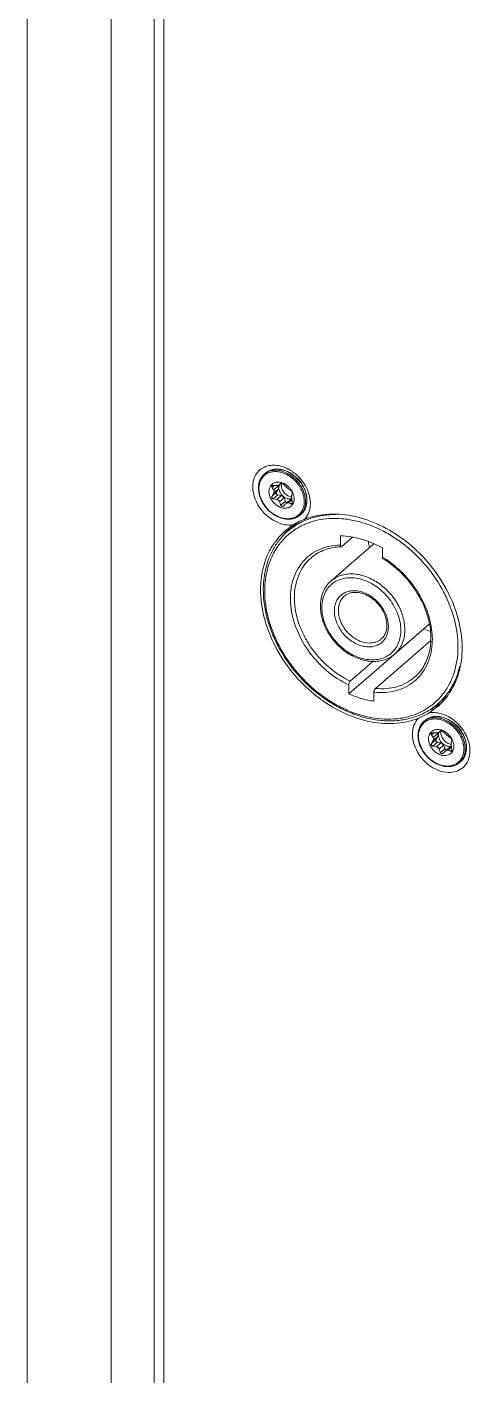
# Model space of a CAD drawing. Header units: millimetres. Extents: x 0 to 3564, y 0 to 2520.
# Drawn here: x 1422.1 to 1467.8, y 1721.6 to 1860.7 of the extents above; entities that cross this region are included whole.
import ezdxf

# ---------------------------------------------------------------- set-up
doc = ezdxf.new("R2010")
doc.units = ezdxf.units.MM
doc.layers.get('0').update_dxf_attribs({"lineweight": 13})

msp = doc.modelspace()

# ---------------------------------------------------------------- linework, layer by layer
for p, q in [((1435.26, 2119.86), (1435.26, 1707.63)), ((1436.26, 2119), (1436.26, 1706.76)), ((1422.14, 1702.21), (1422.14, 1891.87)), ((1430.8, 1699.71), (1430.8, 1889.37)), ((1446.6, 1814.54), (1446.73, 1814.66)), ((1447.4, 1813.18), (1447.63, 1813.38)), ((1447.53, 1813.37), (1447.9, 1813.39)), ((1448.03, 1813.31), (1447.57, 1812.92)), ((1448.17, 1813.73), (1448.32, 1813.7)), ((1448.35, 1813.61), (1448.17, 1813.46)), ((1448.17, 1813.46), (1448.18, 1813.47)), ((1448.35, 1813.61), (1448.18, 1813.47)), ((1448.3, 1813.6), (1448.31, 1813.6)), ((1448.3, 1813.6), (1448.31, 1813.6)), ((1447.4, 1812.29), (1447.86, 1812.69)), ((1447.4, 1812.29), (1447.57, 1812.59)), ((1447.53, 1812.01), (1447.99, 1812.41)), ((1447.9, 1811.94), (1447.53, 1812.01)), ((1448.03, 1812.99), (1447.57, 1812.59)), ((1447.86, 1812.69), (1448.03, 1812.99)), ((1448.36, 1812.33), (1447.9, 1811.94)), ((1448.36, 1812.33), (1447.99, 1812.41)), ((1448.64, 1812.09), (1448.18, 1811.7)), ((1449.31, 1811.92), (1448.85, 1811.52)), ((1449.46, 1811.89), (1449.11, 1811.59)), ((1449.48, 1812.58), (1449.43, 1812.38)), ((1448.3, 1811.34), (1448.76, 1811.74)), ((1448.58, 1811.27), (1448.57, 1811.26)), ((1448.85, 1811.52), (1448.83, 1811.51)), ((1449.35, 1811.49), (1449.48, 1811.6)), ((1450.27, 1810.31), (1450.4, 1810.42)), ((1449.04, 1808.67), (1450.14, 1809.62)), ((1454.45, 1808.18), (1454.45, 1807.23)), ((1454.6, 1807.09), (1455.7, 1808.05)), ((1453.49, 1803.53), (1457.91, 1807.35)), ((1458.78, 1805.98), (1458.78, 1806.93)), ((1446.65, 1802.58), (1446.65, 1802.49)), ((1455.31, 1791.87), (1463.06, 1798.58)), ((1460.04, 1795.97), (1463.62, 1799.07)), ((1463.06, 1798.59), (1463.06, 1798.58)), ((1458.06, 1792.43), (1463.77, 1797.38)), ((1466.57, 1796.65), (1466.57, 1796.74)), ((1457.81, 1795.21), (1455.46, 1793.18)), ((1455.31, 1792.79), (1455.31, 1791.87)), ((1457.91, 1791.12), (1457.91, 1792.04)), ((1464.49, 1790.83), (1465.34, 1791.56)), ((1463.61, 1789.91), (1464.47, 1790.55)), ((1463.06, 1789.01), (1463.19, 1789.12)), ((1464.63, 1788.19), (1464.78, 1788.16)), ((1463.85, 1787.64), (1464.08, 1787.84)), ((1463.85, 1786.75), (1464.31, 1787.15)), ((1463.85, 1786.75), (1464.03, 1787.06)), ((1463.99, 1787.84), (1464.35, 1787.85)), ((1463.99, 1786.48), (1464.45, 1786.88)), ((1464.49, 1787.78), (1464.03, 1787.38)), ((1464.49, 1787.46), (1464.03, 1787.06)), ((1464.31, 1787.15), (1464.49, 1787.46)), ((1464.82, 1786.8), (1464.35, 1786.4)), ((1464.82, 1786.8), (1464.45, 1786.88)), ((1464.62, 1787.92), (1464.63, 1787.93)), ((1464.8, 1788.08), (1464.63, 1787.93)), ((1464.8, 1788.08), (1464.63, 1787.93)), ((1464.76, 1788.06), (1464.76, 1788.07)), ((1464.76, 1788.06), (1464.76, 1788.07)), ((1465.94, 1787.04), (1465.89, 1786.84)), ((1464.35, 1786.4), (1463.99, 1786.48)), ((1465.09, 1786.56), (1464.63, 1786.16)), ((1464.76, 1785.81), (1465.22, 1786.21)), ((1465.03, 1785.73), (1465.02, 1785.72)), ((1465.3, 1785.99), (1465.28, 1785.97)), ((1465.76, 1786.39), (1465.3, 1785.99)), ((1465.91, 1786.36), (1465.56, 1786.05)), ((1465.8, 1785.95), (1465.94, 1786.07)), ((1466.72, 1784.78), (1466.85, 1784.89))]:
    msp.add_line(p, q)
for centre, radius, start, end in [((1447.64, 1813.35), 1.58, 124.704, 130.8853), ((1447.26, 1811.63), 3.89, 62.5164, 65.2682), ((1447.19, 1811.51), 4.04, 59.1202, 62.5141), ((1447.13, 1811.39), 4.17, 54.8827, 59.1188), ((1447.04, 1811.28), 4.31, 51.7118, 54.8818), ((1446.89, 1811.08), 4.56, 37.8178, 51.6638), ((1445.13, 1811.53), 3.41, 31.6208, 33.1821), ((1448.02, 1812.47), 1.27, 83.079, 83.3517), ((1437.53, 1823.87), 14.89, 315.672, 316.3726), ((1447.99, 1812.32), 1.42, 75.4484, 76.4199), ((1447.99, 1812.3), 1.44, 73.8955, 75.4469), ((1447.98, 1812.27), 1.47, 72.6727, 73.8956), ((1447.44, 1811.57), 3.61, 45.5101, 52.0429), ((1447.38, 1811.51), 3.69, 34.5794, 45.5293), ((1448.77, 1812.72), 1.89, 42.5817, 50.2054), ((1448.77, 1812.72), 1.89, 28.2821, 42.6026), ((1447.43, 1811.55), 3.63, 31.941, 34.5654), ((1448.9, 1812.79), 1.75, 22.9366, 28.2323), ((1447.42, 1811.53), 3.62, 31.145, 32.4383), ((1446.97, 1811.15), 4.45, 26.555, 37.8636), ((1448.27, 1812), 1.42, 5.4023, 6.0647), ((1447.23, 1811.28), 4.17, 22.4935, 26.5049), ((1448.56, 1811.84), 2.43, 0.0004, 0.5498), ((1447.39, 1811.34), 3.99, 20.2789, 22.4819), ((1379.35, 1884.32), 100.65, 313.4572, 313.6565), ((1449.24, 1811.5), 1.58, 310.8961, 317.0314), ((1449.36, 1811.62), 1.58, 310.8956, 317.643), ((1449.34, 1811.64), 1.61, 317.6487, 325.487), ((1449.31, 1811.66), 1.65, 325.4575, 328.9591), ((1449.15, 1811.74), 1.83, 338.4397, 339.4771), ((1453.2, 1803.57), 6.78, 124.8267, 129.1138), ((1454.23, 1804.4), 6.82, 136.0319, 140.4963), ((1453.4, 1803.63), 6.66, 123.6622, 130.8872), ((1453.19, 1803.57), 6.77, 121.8668, 124.8251), ((1449.24, 1811.6), 2.31, 277.6227, 279.4332), ((1453.45, 1803.55), 6.76, 118.5648, 123.6636), ((1453.43, 1803.25), 6.67, 116.4497, 120.0564), ((1453.51, 1803.45), 6.87, 116.457, 118.5753), ((1453.55, 1803.37), 6.97, 113.4121, 116.4559), ((1453.49, 1803.12), 6.81, 112.2798, 116.4518), ((1454.31, 1804.33), 6.93, 141.6664, 144.3999), ((1453.48, 1803.54), 6.78, 132.4076, 134.8278), ((1453.2, 1803.56), 6.79, 129.1141, 130.9102), ((1454.26, 1804.38), 6.86, 140.4946, 141.6627), ((1453.46, 1803.56), 6.76, 130.8938, 132.4068), ((1453.32, 1803.42), 6.47, 127.7249, 130.6904), ((1453.35, 1803.37), 6.53, 120.035, 127.7177), ((1465.35, 1808.44), 8.05, 186.1339, 190.5867), ((1453.59, 1797.31), 10.1, 58.3273, 59.1032), ((1455.84, 1802.67), 9.33, 171.4205, 174.6733), ((1455.58, 1802.56), 8.92, 170.488, 173.7022), ((1456.92, 1801.79), 7.22, 180.0081, 183.5357), ((1456.57, 1800.79), 4.03, 178.6996, 180.0023), ((1456.81, 1800.48), 2.57, 180.0064, 182.2004), ((1456.65, 1798.44), 4.03, 358.6996, 0.0023), ((1456.81, 1798.5), 4.29, 358.6996, 0.0023), ((1467.2, 1807.79), 10.09, 245.8125, 249.93), ((1459.88, 1795.84), 6.5, 310.7015, 319.0995), ((1461.01, 1796.57), 6.82, 301.2864, 304.9313), ((1460, 1795.7), 6.82, 312.7426, 316.1523), ((1459.83, 1795.89), 6.58, 319.0964, 321.2536), ((1459.97, 1795.73), 6.87, 316.1606, 322.9277), ((1459.91, 1795.78), 6.94, 322.9265, 324.7842), ((1459.87, 1795.87), 6.53, 299.0777, 307.7157), ((1459.91, 1795.81), 6.47, 307.7249, 310.6904), ((1460.05, 1795.95), 6.78, 306.774, 309.4005), ((1460.96, 1796.66), 6.92, 297.193, 300.0674), ((1460.07, 1795.93), 6.75, 309.4016, 310.893), ((1460.99, 1796.59), 6.85, 300.0719, 301.2875), ((1460.02, 1795.68), 6.8, 310.9104, 312.7413), ((1465.24, 1788.84), 2.02, 106.4459, 110.7102), ((1464.09, 1787.81), 1.58, 124.704, 130.8853), ((1464.47, 1786.93), 1.27, 83.079, 83.3517), ((1464.45, 1786.79), 1.42, 75.4484, 76.4199), ((1464.44, 1786.76), 1.44, 73.8955, 75.4469), ((1463.89, 1786.04), 3.61, 45.5101, 52.0429), ((1463.83, 1785.98), 3.69, 34.5794, 45.5293), ((1465.22, 1787.18), 1.89, 42.5817, 50.2054), ((1465.23, 1787.18), 1.89, 28.2821, 42.6026), ((1461.58, 1785.99), 3.41, 31.6208, 33.1821), ((1453.98, 1798.33), 14.89, 315.672, 316.3726), ((1464.43, 1786.73), 1.47, 72.6727, 73.8956), ((1463.89, 1786.01), 3.63, 31.941, 34.5654), ((1465.35, 1787.25), 1.75, 22.9366, 28.2323), ((1463.88, 1786), 3.62, 31.145, 32.4383), ((1395.8, 1858.79), 100.65, 313.4572, 313.6565), ((1464.72, 1786.47), 1.42, 5.4023, 6.0647), ((1465.6, 1786.21), 1.83, 338.4397, 339.4771), ((1465.02, 1786.3), 2.43, 0.0004, 0.5498), ((1465.69, 1785.97), 1.58, 310.8961, 317.0314), ((1465.82, 1786.08), 1.58, 310.8956, 317.643), ((1465.8, 1786.1), 1.61, 317.6487, 325.487), ((1465.76, 1786.13), 1.65, 325.4575, 328.9591)]:
    msp.add_arc(centre, radius, start, end)
for points, knots in [([(1446.41, 1815.18), (1446.25, 1815.08), (1445.97, 1814.85), (1445.53, 1814.23), (1445.41, 1813.63), (1445.41, 1813.24)], [0, 0, 0, 0, 0.239502, 0.482272, 1, 1, 1, 1]), ([(1448.92, 1814.51), (1448.75, 1814.59), (1448.41, 1814.73), (1447.89, 1814.83), (1447.46, 1814.81), (1447.15, 1814.73), (1446.93, 1814.64), (1446.73, 1814.52), (1446.56, 1814.38), (1446.4, 1814.21), (1446.28, 1814.01), (1446.17, 1813.8), (1446.08, 1813.48), (1446.05, 1813.23), (1446.05, 1813.06)], [0, 0, 0, 0, 0.141958, 0.275734, 0.401084, 0.461154, 0.519856, 0.577655, 0.635084, 0.692705, 0.751064, 0.81065, 0.871861, 1, 1, 1, 1]), ([(1448.89, 1815.17), (1448.48, 1815.36), (1447.81, 1815.53), (1446.96, 1815.43), (1446.58, 1815.28), (1446.41, 1815.18)], [0, 0, 0, 0, 0.528715, 0.770366, 1, 1, 1, 1]), ([(1446.73, 1814.66), (1446.82, 1814.73), (1447.02, 1814.87), (1447.35, 1815.01), (1447.72, 1815.08), (1448.11, 1815.08), (1448.51, 1815.01), (1449.05, 1814.83), (1449.43, 1814.6), (1449.66, 1814.42)], [0, 0, 0, 0, 0.11139, 0.224697, 0.341579, 0.463218, 0.590214, 0.722559, 1, 1, 1, 1]), ([(1449.66, 1814.39), (1449.42, 1814.57), (1449.04, 1814.81), (1448.5, 1814.99), (1448.1, 1815.06), (1447.71, 1815.07), (1447.35, 1815), (1447.01, 1814.87), (1446.82, 1814.73), (1446.73, 1814.66)], [0, 0, 0, 0, 0.280253, 0.413526, 0.540942, 0.662388, 0.778428, 0.890338, 1, 1, 1, 1]), ([(1449.16, 1814.53), (1448.95, 1814.66), (1448.64, 1814.8), (1448.19, 1814.92), (1447.87, 1814.96), (1447.56, 1814.95), (1447.26, 1814.9), (1446.98, 1814.8), (1446.82, 1814.7), (1446.74, 1814.65)], [0, 0, 0, 0, 0.276449, 0.408183, 0.53498, 0.656915, 0.774443, 0.888407, 1, 1, 1, 1]), ([(1445.41, 1813.24), (1445.41, 1812.39), (1445.97, 1811.07), (1447.24, 1809.89), (1448.05, 1809.5), (1448.47, 1809.39)], [0, 0, 0, 0, 0.491959, 0.753268, 1, 1, 1, 1]), ([(1446, 1813.1), (1446, 1813.24), (1446.02, 1813.52), (1446.14, 1813.92), (1446.33, 1814.27), (1446.51, 1814.46), (1446.6, 1814.54)], [0, 0, 0, 0, 0.264403, 0.517169, 0.761011, 1, 1, 1, 1]), ([(1448.39, 1811.08), (1448.25, 1811.12), (1447.99, 1811.24), (1447.71, 1811.46), (1447.51, 1811.67), (1447.34, 1811.9), (1447.17, 1812.22), (1447.09, 1812.56), (1447.08, 1812.82), (1447.11, 1813), (1447.16, 1813.17), (1447.23, 1813.33), (1447.34, 1813.46), (1447.42, 1813.54), (1447.47, 1813.57)], [0, 0, 0, 0, 0.129387, 0.265572, 0.334917, 0.404161, 0.539578, 0.667601, 0.728115, 0.786097, 0.84174, 0.895478, 0.947962, 1, 1, 1, 1]), ([(1447.4, 1813.18), (1447.39, 1813.19), (1447.37, 1813.22), (1447.37, 1813.26), (1447.38, 1813.3), (1447.4, 1813.32), (1447.41, 1813.33)], [0, 0, 0, 0, 0.261385, 0.505796, 0.745942, 1, 1, 1, 1]), ([(1447.41, 1813.33), (1447.42, 1813.34), (1447.45, 1813.36), (1447.5, 1813.37), (1447.53, 1813.37)], [0, 0, 0, 0, 0.231243, 1, 1, 1, 1]), ([(1447.47, 1813.57), (1447.51, 1813.6), (1447.62, 1813.66), (1447.79, 1813.72), (1447.97, 1813.74), (1448.1, 1813.74), (1448.17, 1813.73)], [0, 0, 0, 0, 0.238104, 0.482212, 0.735465, 1, 1, 1, 1]), ([(1447.9, 1813.39), (1447.93, 1813.39), (1447.98, 1813.39), (1448.06, 1813.4), (1448.12, 1813.42), (1448.16, 1813.45), (1448.17, 1813.46)], [0, 0, 0, 0, 0.299379, 0.5718, 0.806088, 1, 1, 1, 1]), ([(1448.08, 1813.16), (1448.08, 1813.19), (1448.07, 1813.24), (1448.05, 1813.29), (1448.03, 1813.31)], [0, 0, 0, 0, 0.500505, 1, 1, 1, 1]), ([(1448.11, 1813.16), (1448.11, 1813.21), (1448.12, 1813.31), (1448.15, 1813.41), (1448.17, 1813.46)], [0, 0, 0, 0, 0.51294, 1, 1, 1, 1]), ([(1448.31, 1813.6), (1448.31, 1813.6), (1448.32, 1813.61), (1448.34, 1813.61), (1448.35, 1813.62)], [0, 0, 0, 0, 0.219595, 1, 1, 1, 1]), ([(1448.35, 1813.62), (1448.36, 1813.62), (1448.38, 1813.62), (1448.41, 1813.61), (1448.42, 1813.61)], [0, 0, 0, 0, 0.458517, 1, 1, 1, 1]), ([(1448.36, 1813.37), (1448.36, 1813.4), (1448.36, 1813.48), (1448.37, 1813.56), (1448.39, 1813.61)], [0, 0, 0, 0, 0.257957, 1, 1, 1, 1]), ([(1448.36, 1813.37), (1448.36, 1813.24), (1448.41, 1813.02), (1448.54, 1812.77), (1448.68, 1812.59), (1448.84, 1812.44), (1449.03, 1812.32), (1449.22, 1812.24), (1449.35, 1812.21), (1449.42, 1812.21)], [0, 0, 0, 0, 0.241189, 0.370542, 0.502272, 0.633571, 0.76169, 0.884323, 1, 1, 1, 1]), ([(1448.42, 1813.67), (1448.58, 1813.62), (1448.81, 1813.5), (1449.08, 1813.29), (1449.27, 1813.09), (1449.43, 1812.87), (1449.59, 1812.57), (1449.66, 1812.32), (1449.68, 1812.15)], [0, 0, 0, 0, 0.244465, 0.372521, 0.502099, 0.631384, 0.758592, 1, 1, 1, 1]), ([(1448.42, 1813.61), (1448.45, 1813.6), (1448.51, 1813.57), (1448.55, 1813.54), (1448.58, 1813.52)], [0, 0, 0, 0, 0.498842, 1, 1, 1, 1]), ([(1448.58, 1813.52), (1448.6, 1813.5), (1448.68, 1813.42), (1448.77, 1813.34), (1448.83, 1813.28)], [0, 0, 0, 0, 0.247638, 1, 1, 1, 1]), ([(1448.83, 1813.28), (1448.87, 1813.23), (1448.94, 1813.17), (1449.04, 1813.09), (1449.09, 1813.05), (1449.11, 1813.04)], [0, 0, 0, 0, 0.515473, 0.768691, 1, 1, 1, 1]), ([(1449.97, 1813.65), (1449.82, 1813.82), (1449.5, 1814.15), (1449.12, 1814.4), (1448.92, 1814.51)], [0, 0, 0, 0, 0.506259, 1, 1, 1, 1]), ([(1450.35, 1813.36), (1450.2, 1813.6), (1449.84, 1814.04), (1449.39, 1814.39), (1449.16, 1814.53)], [0, 0, 0, 0, 0.503568, 1, 1, 1, 1]), ([(1450.48, 1813.48), (1450.37, 1813.65), (1450.12, 1813.98), (1449.82, 1814.26), (1449.66, 1814.39)], [0, 0, 0, 0, 0.500621, 1, 1, 1, 1]), ([(1450.56, 1812.61), (1450.5, 1812.79), (1450.33, 1813.16), (1450.1, 1813.49), (1449.97, 1813.65)], [0, 0, 0, 0, 0.49373, 1, 1, 1, 1]), ([(1450.86, 1811.73), (1450.86, 1812.01), (1450.79, 1812.43), (1450.58, 1812.97), (1450.43, 1813.24), (1450.35, 1813.36)], [0, 0, 0, 0, 0.481983, 0.737723, 1, 1, 1, 1]), ([(1450.51, 1813.47), (1450.63, 1813.28), (1450.82, 1812.89), (1450.94, 1812.47), (1450.97, 1812.27)], [0, 0, 0, 0, 0.510641, 1, 1, 1, 1]), ([(1450.96, 1812.25), (1450.93, 1812.45), (1450.82, 1812.85), (1450.63, 1813.23), (1450.52, 1813.41)], [0, 0, 0, 0, 0.488973, 1, 1, 1, 1]), ([(1450.27, 1810.31), (1450.19, 1810.24), (1450.01, 1810.11), (1449.7, 1809.98), (1449.37, 1809.9), (1449.01, 1809.88), (1448.65, 1809.93), (1448.15, 1810.06), (1447.67, 1810.3), (1447.23, 1810.63), (1446.82, 1811.01), (1446.49, 1811.46), (1446.24, 1811.96), (1446.06, 1812.46), (1446, 1812.85), (1446, 1813.1)], [0, 0, 0, 0, 0.052961, 0.106702, 0.161911, 0.21911, 0.278608, 0.340486, 0.470392, 0.537891, 0.606265, 0.742844, 0.809996, 0.875551, 1, 1, 1, 1]), ([(1446.05, 1813.06), (1446.05, 1812.9), (1446.08, 1812.58), (1446.22, 1812.1), (1446.43, 1811.64), (1446.82, 1811.05), (1447.33, 1810.56), (1447.92, 1810.21), (1448.37, 1810.03), (1448.83, 1809.94), (1449.28, 1809.95), (1449.62, 1810.03), (1449.87, 1810.14), (1450.04, 1810.25), (1450.2, 1810.38), (1450.33, 1810.52), (1450.45, 1810.69), (1450.58, 1810.93), (1450.7, 1811.27), (1450.72, 1811.56), (1450.72, 1811.71)], [0, 0, 0, 0, 0.063284, 0.129781, 0.19883, 0.269454, 0.410429, 0.478874, 0.544556, 0.606906, 0.66581, 0.721707, 0.748875, 0.775708, 0.802397, 0.829139, 0.856131, 0.883553, 0.940183, 1, 1, 1, 1]), ([(1447.53, 1812.01), (1447.5, 1812.02), (1447.46, 1812.04), (1447.41, 1812.08), (1447.39, 1812.12), (1447.37, 1812.16), (1447.37, 1812.2), (1447.38, 1812.25), (1447.39, 1812.27), (1447.4, 1812.29)], [0, 0, 0, 0, 0.254944, 0.382296, 0.508334, 0.632697, 0.755576, 0.877818, 1, 1, 1, 1]), ([(1447.57, 1812.92), (1447.56, 1812.94), (1447.5, 1813.03), (1447.44, 1813.11), (1447.4, 1813.18)], [0, 0, 0, 0, 0.254204, 1, 1, 1, 1]), ([(1447.57, 1812.59), (1447.59, 1812.62), (1447.61, 1812.67), (1447.62, 1812.76), (1447.61, 1812.84), (1447.59, 1812.89), (1447.57, 1812.92)], [0, 0, 0, 0, 0.259923, 0.511049, 0.755788, 1, 1, 1, 1]), ([(1447.99, 1812.41), (1447.96, 1812.42), (1447.92, 1812.43), (1447.87, 1812.48), (1447.85, 1812.51), (1447.83, 1812.56), (1447.83, 1812.6), (1447.84, 1812.65), (1447.85, 1812.67), (1447.86, 1812.69)], [0, 0, 0, 0, 0.254944, 0.382296, 0.508334, 0.632697, 0.755576, 0.877818, 1, 1, 1, 1]), ([(1448.18, 1811.7), (1448.17, 1811.72), (1448.14, 1811.78), (1448.07, 1811.85), (1447.99, 1811.91), (1447.93, 1811.93), (1447.9, 1811.94)], [0, 0, 0, 0, 0.250371, 0.500274, 0.750088, 1, 1, 1, 1]), ([(1448.03, 1812.99), (1448.05, 1813.02), (1448.07, 1813.07), (1448.08, 1813.13), (1448.08, 1813.16)], [0, 0, 0, 0, 0.508644, 1, 1, 1, 1]), ([(1448.11, 1813.16), (1448.11, 1813.08), (1448.13, 1812.91), (1448.2, 1812.71), (1448.29, 1812.56), (1448.39, 1812.42), (1448.55, 1812.26), (1448.76, 1812.11), (1448.99, 1812.01), (1449.22, 1811.98), (1449.37, 1812), (1449.44, 1812.02)], [0, 0, 0, 0, 0.121118, 0.249909, 0.316436, 0.383715, 0.518352, 0.649974, 0.775144, 0.891799, 1, 1, 1, 1]), ([(1448.64, 1812.09), (1448.63, 1812.12), (1448.6, 1812.18), (1448.53, 1812.25), (1448.45, 1812.31), (1448.39, 1812.33), (1448.36, 1812.33)], [0, 0, 0, 0, 0.250371, 0.500274, 0.750088, 1, 1, 1, 1]), ([(1449.68, 1811.96), (1449.68, 1811.88), (1449.66, 1811.73), (1449.58, 1811.51), (1449.46, 1811.33), (1449.29, 1811.18), (1449.09, 1811.08), (1448.87, 1811.03), (1448.63, 1811.03), (1448.47, 1811.06), (1448.39, 1811.08)], [0, 0, 0, 0, 0.130368, 0.254104, 0.373182, 0.490511, 0.609384, 0.732756, 0.862671, 1, 1, 1, 1]), ([(1448.76, 1811.74), (1448.76, 1811.77), (1448.72, 1811.89), (1448.67, 1812.01), (1448.64, 1812.09)], [0, 0, 0, 0, 0.249121, 1, 1, 1, 1]), ([(1449.11, 1813.04), (1449.13, 1813.02), (1449.21, 1812.96), (1449.29, 1812.9), (1449.35, 1812.85)], [0, 0, 0, 0, 0.254843, 1, 1, 1, 1]), ([(1449.44, 1811.99), (1449.42, 1811.99), (1449.37, 1811.97), (1449.33, 1811.94), (1449.31, 1811.92)], [0, 0, 0, 0, 0.479691, 1, 1, 1, 1]), ([(1449.35, 1812.85), (1449.37, 1812.83), (1449.41, 1812.79), (1449.45, 1812.73), (1449.47, 1812.67), (1449.48, 1812.64), (1449.49, 1812.6), (1449.49, 1812.58), (1449.48, 1812.58)], [0, 0, 0, 0, 0.260342, 0.55025, 0.68822, 0.811663, 0.916114, 1, 1, 1, 1]), ([(1449.43, 1812.38), (1449.43, 1812.36), (1449.42, 1812.31), (1449.42, 1812.24), (1449.42, 1812.15), (1449.43, 1812.09), (1449.43, 1812.06)], [0, 0, 0, 0, 0.194715, 0.43329, 0.706939, 1, 1, 1, 1]), ([(1449.43, 1812.06), (1449.44, 1812.03), (1449.46, 1811.9), (1449.47, 1811.78), (1449.48, 1811.68)], [0, 0, 0, 0, 0.249704, 1, 1, 1, 1]), ([(1449.68, 1812.14), (1449.68, 1812.12), (1449.68, 1812.06), (1449.69, 1812.01), (1449.68, 1811.96)], [0, 0, 0, 0, 0.253629, 1, 1, 1, 1]), ([(1451, 1811.86), (1451, 1811.72), (1450.98, 1811.44), (1450.86, 1811.05), (1450.67, 1810.7), (1450.5, 1810.51), (1450.4, 1810.42)], [0, 0, 0, 0, 0.264403, 0.517169, 0.761011, 1, 1, 1, 1]), ([(1450.69, 1812.1), (1450.69, 1812.15), (1450.65, 1812.32), (1450.61, 1812.48), (1450.56, 1812.61)], [0, 0, 0, 0, 0.245559, 1, 1, 1, 1]), ([(1450.72, 1811.71), (1450.72, 1811.74), (1450.72, 1811.87), (1450.71, 1812), (1450.69, 1812.1)], [0, 0, 0, 0, 0.245603, 1, 1, 1, 1]), ([(1450.86, 1811.1), (1450.91, 1811.21), (1450.97, 1811.46), (1450.99, 1811.71), (1450.99, 1811.84)], [0, 0, 0, 0, 0.488426, 1, 1, 1, 1]), ([(1450.99, 1811.86), (1450.99, 1811.89), (1450.99, 1812.02), (1450.97, 1812.15), (1450.96, 1812.25)], [0, 0, 0, 0, 0.24588, 1, 1, 1, 1]), ([(1450.97, 1812.27), (1450.98, 1812.23), (1451, 1812.1), (1451, 1811.96), (1451, 1811.86)], [0, 0, 0, 0, 0.254045, 1, 1, 1, 1]), ([(1451.36, 1811.53), (1451.36, 1811.62), (1451.34, 1812.03), (1451.24, 1812.44), (1451.13, 1812.73)], [0, 0, 0, 0, 0.24008, 1, 1, 1, 1]), ([(1448.3, 1811.34), (1448.29, 1811.37), (1448.26, 1811.49), (1448.21, 1811.61), (1448.18, 1811.7)], [0, 0, 0, 0, 0.249121, 1, 1, 1, 1]), ([(1448.42, 1811.22), (1448.41, 1811.23), (1448.38, 1811.24), (1448.34, 1811.28), (1448.31, 1811.32), (1448.3, 1811.34)], [0, 0, 0, 0, 0.241418, 0.48914, 1, 1, 1, 1]), ([(1448.57, 1811.26), (1448.55, 1811.24), (1448.51, 1811.22), (1448.46, 1811.21), (1448.43, 1811.22), (1448.42, 1811.22)], [0, 0, 0, 0, 0.504518, 0.75228, 1, 1, 1, 1]), ([(1448.97, 1811.62), (1448.95, 1811.62), (1448.9, 1811.61), (1448.84, 1811.63), (1448.79, 1811.68), (1448.77, 1811.72), (1448.76, 1811.74)], [0, 0, 0, 0, 0.240961, 0.484633, 0.737566, 1, 1, 1, 1]), ([(1449.11, 1811.59), (1449.09, 1811.59), (1449.04, 1811.6), (1448.98, 1811.6), (1448.91, 1811.57), (1448.87, 1811.54), (1448.85, 1811.52)], [0, 0, 0, 0, 0.229061, 0.466996, 0.723208, 1, 1, 1, 1]), ([(1449.35, 1811.49), (1449.33, 1811.5), (1449.25, 1811.53), (1449.17, 1811.56), (1449.11, 1811.59)], [0, 0, 0, 0, 0.243269, 1, 1, 1, 1]), ([(1449.44, 1811.5), (1449.43, 1811.49), (1449.42, 1811.49), (1449.39, 1811.48), (1449.37, 1811.48), (1449.36, 1811.48), (1449.35, 1811.49)], [0, 0, 0, 0, 0.258557, 0.502752, 0.746226, 1, 1, 1, 1]), ([(1449.48, 1811.68), (1449.49, 1811.67), (1449.49, 1811.63), (1449.48, 1811.57), (1449.46, 1811.52), (1449.44, 1811.5)], [0, 0, 0, 0, 0.282592, 0.552081, 1, 1, 1, 1]), ([(1450.39, 1810.43), (1450.47, 1810.51), (1450.6, 1810.69), (1450.75, 1811.01), (1450.84, 1811.36), (1450.86, 1811.6), (1450.86, 1811.73)], [0, 0, 0, 0, 0.237363, 0.481194, 0.734751, 1, 1, 1, 1]), ([(1450.72, 1810.81), (1450.74, 1810.83), (1450.78, 1810.91), (1450.82, 1811), (1450.85, 1811.07)], [0, 0, 0, 0, 0.247589, 1, 1, 1, 1]), ([(1450.74, 1809.88), (1450.94, 1810.09), (1451.27, 1810.61), (1451.36, 1811.22), (1451.36, 1811.53)], [0, 0, 0, 0, 0.480529, 1, 1, 1, 1]), ([(1467.01, 1796.62), (1467.01, 1798.61), (1466.12, 1801.71), (1463.83, 1805.19), (1461.55, 1807.48), (1458.92, 1809.21), (1456.11, 1810.27), (1453.32, 1810.56), (1451.53, 1810.2), (1450.74, 1809.88)], [0, 0, 0, 0, 0.250196, 0.384907, 0.5203, 0.652126, 0.77687, 0.892644, 1, 1, 1, 1]), ([(1448.47, 1809.39), (1448.56, 1809.36), (1448.91, 1809.29), (1449.28, 1809.27), (1449.55, 1809.31)], [0, 0, 0, 0, 0.261128, 1, 1, 1, 1]), ([(1450.74, 1809.88), (1450.56, 1809.84), (1450.17, 1809.67), (1449.81, 1809.45), (1449.62, 1809.32)], [0, 0, 0, 0, 0.436863, 1, 1, 1, 1]), ([(1450.78, 1809.76), (1451.27, 1809.97), (1452.32, 1810.29), (1453.4, 1810.38), (1453.96, 1810.38)], [0, 0, 0, 0, 0.489175, 1, 1, 1, 1]), ([(1450.91, 1809.43), (1451.28, 1809.58), (1452.08, 1809.83), (1453.33, 1810), (1454.65, 1809.98), (1456.47, 1809.69), (1458.29, 1809.02), (1460, 1808.04), (1461.66, 1806.83), (1463.5, 1804.99), (1464.93, 1802.82), (1465.77, 1800.96), (1466.37, 1799.12), (1466.57, 1797.68), (1466.57, 1796.74)], [0, 0, 0, 0, 0.05275, 0.107269, 0.16391, 0.22284, 0.347133, 0.412253, 0.478773, 0.613862, 0.748322, 0.814089, 0.878211, 1, 1, 1, 1]), ([(1448.76, 1808.69), (1448.41, 1808.39), (1447.77, 1807.7), (1446.76, 1806.07), (1446.38, 1804.62), (1446.27, 1803.64)], [0, 0, 0, 0, 0.240808, 0.485662, 1, 1, 1, 1]), ([(1446.61, 1804.07), (1446.67, 1804.48), (1446.85, 1805.29), (1447.3, 1806.44), (1447.91, 1807.47), (1448.42, 1808.07), (1448.7, 1808.35)], [0, 0, 0, 0, 0.259975, 0.511997, 0.757878, 1, 1, 1, 1]), ([(1448.14, 1807.3), (1448.21, 1807.4), (1448.51, 1807.76), (1448.84, 1808.1), (1449.1, 1808.32)], [0, 0, 0, 0, 0.251254, 1, 1, 1, 1]), ([(1458.78, 1806.93), (1458.09, 1807.31), (1456.69, 1807.92), (1455.18, 1808.17), (1454.45, 1808.18)], [0, 0, 0, 0, 0.517576, 1, 1, 1, 1]), ([(1446.78, 1804.03), (1446.88, 1804.63), (1447.13, 1805.51), (1447.65, 1806.58), (1447.97, 1807.07), (1448.14, 1807.3)], [0, 0, 0, 0, 0.510874, 0.757643, 1, 1, 1, 1]), ([(1454.45, 1807.23), (1454.07, 1807.22), (1453.33, 1807.14), (1452.28, 1806.81), (1451.34, 1806.27), (1450.56, 1805.54), (1449.95, 1804.64), (1449.52, 1803.61), (1449.3, 1802.47), (1449.28, 1801.26), (1449.46, 1800), (1449.96, 1798.29), (1450.84, 1796.67), (1452, 1795.22), (1453.33, 1793.94), (1454.49, 1793.17), (1455.31, 1792.79)], [0, 0, 0, 0, 0.057558, 0.112824, 0.166631, 0.220046, 0.274199, 0.3301, 0.388486, 0.449752, 0.513946, 0.580808, 0.720036, 0.791202, 0.862183, 1, 1, 1, 1]), ([(1454.54, 1807.06), (1454.24, 1807.05), (1453.66, 1806.99), (1452.83, 1806.76), (1452.08, 1806.41), (1451.63, 1806.08), (1451.43, 1805.91)], [0, 0, 0, 0, 0.262244, 0.514433, 0.759203, 1, 1, 1, 1]), ([(1454.54, 1807.06), (1454.53, 1807.06), (1454.52, 1807.06), (1454.49, 1807.07), (1454.47, 1807.11), (1454.45, 1807.17), (1454.45, 1807.21), (1454.45, 1807.23)], [0, 0, 0, 0, 0.091035, 0.182596, 0.393599, 0.666153, 1, 1, 1, 1]), ([(1454.6, 1807.09), (1454.59, 1807.08), (1454.57, 1807.07), (1454.55, 1807.06), (1454.54, 1807.06)], [0, 0, 0, 0, 0.291107, 1, 1, 1, 1]), ([(1451.43, 1805.91), (1451.15, 1805.67), (1450.65, 1805.12), (1450.11, 1804.12), (1449.77, 1802.99), (1449.71, 1802.19), (1449.71, 1801.78)], [0, 0, 0, 0, 0.237416, 0.480459, 0.73369, 1, 1, 1, 1]), ([(1457.91, 1792.04), (1458.3, 1792), (1459.06, 1791.98), (1460.18, 1792.16), (1461.19, 1792.54), (1462.09, 1793.13), (1462.83, 1793.89), (1463.39, 1794.82), (1463.77, 1795.87), (1463.92, 1796.82), (1463.94, 1797.61), (1463.89, 1798.43), (1463.63, 1799.94), (1462.95, 1801.6), (1461.95, 1803.13), (1460.76, 1804.54), (1459.68, 1805.43), (1458.9, 1805.91)], [0, 0, 0, 0, 0.059969, 0.117241, 0.172403, 0.226355, 0.280191, 0.335021, 0.391796, 0.451175, 0.481981, 0.513527, 0.578723, 0.71601, 0.787154, 0.858811, 1, 1, 1, 1]), ([(1458.83, 1805.82), (1458.81, 1805.83), (1458.79, 1805.87), (1458.78, 1805.93), (1458.78, 1805.96), (1458.78, 1805.98)], [0, 0, 0, 0, 0.407588, 0.682246, 1, 1, 1, 1]), ([(1462.1, 1793.59), (1462.28, 1793.75), (1462.63, 1794.1), (1463.06, 1794.72), (1463.4, 1795.42), (1463.72, 1796.45), (1463.85, 1797.89), (1463.57, 1799.69), (1463, 1801.17), (1462.36, 1802.32), (1461.6, 1803.43), (1460.47, 1804.67), (1459.4, 1805.48), (1458.83, 1805.82)], [0, 0, 0, 0, 0.051001, 0.102725, 0.155746, 0.210586, 0.326625, 0.451903, 0.585044, 0.653794, 0.723366, 0.862912, 1, 1, 1, 1]), ([(1446.27, 1803.64), (1446.26, 1803.56), (1446.23, 1803.22), (1446.22, 1802.87), (1446.22, 1802.62)], [0, 0, 0, 0, 0.247583, 1, 1, 1, 1]), ([(1446.5, 1802.62), (1446.5, 1802.7), (1446.51, 1803.01), (1446.52, 1803.31), (1446.55, 1803.54)], [0, 0, 0, 0, 0.252227, 1, 1, 1, 1]), ([(1446.65, 1802.58), (1446.65, 1802.66), (1446.66, 1802.98), (1446.68, 1803.3), (1446.71, 1803.53)], [0, 0, 0, 0, 0.252567, 1, 1, 1, 1]), ([(1452.39, 1800.92), (1452.39, 1801.18), (1452.44, 1801.68), (1452.65, 1802.39), (1452.99, 1803.02), (1453.31, 1803.37), (1453.49, 1803.53)], [0, 0, 0, 0, 0.263189, 0.515672, 0.760025, 1, 1, 1, 1]), ([(1452.54, 1800.88), (1452.55, 1801.14), (1452.61, 1801.64), (1452.85, 1802.33), (1453.25, 1802.92), (1453.77, 1803.39), (1454.4, 1803.7), (1455.12, 1803.86), (1455.89, 1803.86), (1456.68, 1803.69), (1457.47, 1803.38), (1458.48, 1802.76), (1459.36, 1801.91), (1460.02, 1800.9), (1460.51, 1799.85), (1460.68, 1799), (1460.68, 1798.44)], [0, 0, 0, 0, 0.059478, 0.115856, 0.170038, 0.223378, 0.277423, 0.333557, 0.392731, 0.455335, 0.52123, 0.589831, 0.730966, 0.801611, 0.87067, 1, 1, 1, 1]), ([(1453.49, 1803.53), (1453.63, 1803.65), (1453.95, 1803.87), (1454.49, 1804.11), (1455.08, 1804.24), (1455.7, 1804.27), (1456.35, 1804.19), (1457.24, 1803.95), (1458.33, 1803.4), (1459.46, 1802.44), (1460.22, 1801.43), (1460.66, 1800.54), (1460.98, 1799.65), (1461.09, 1798.95), (1461.09, 1798.5)], [0, 0, 0, 0, 0.051959, 0.104819, 0.159357, 0.216137, 0.275467, 0.337399, 0.467904, 0.604498, 0.742058, 0.809615, 0.875462, 1, 1, 1, 1]), ([(1446.22, 1802.62), (1446.22, 1800.62), (1447.11, 1797.52), (1449.4, 1794.05), (1451.68, 1791.75), (1454.31, 1790.02), (1457.12, 1788.96), (1459.91, 1788.67), (1461.69, 1789.03), (1462.49, 1789.35)], [0, 0, 0, 0, 0.250196, 0.384907, 0.5203, 0.652126, 0.77687, 0.892644, 1, 1, 1, 1]), ([(1464.11, 1790.52), (1463.75, 1790.25), (1462.97, 1789.78), (1461.68, 1789.31), (1460.28, 1789.07), (1458.81, 1789.07), (1457.3, 1789.3), (1455.78, 1789.76), (1454.29, 1790.44), (1452.36, 1791.61), (1450.19, 1793.52), (1448.48, 1795.86), (1447.47, 1797.91), (1446.75, 1799.96), (1446.5, 1801.57), (1446.5, 1802.62)], [0, 0, 0, 0, 0.05268, 0.10639, 0.161773, 0.219275, 0.279128, 0.341344, 0.405739, 0.47196, 0.607638, 0.743894, 0.810799, 0.876085, 1, 1, 1, 1]), ([(1463.04, 1790.16), (1462.68, 1789.95), (1461.9, 1789.61), (1460.64, 1789.31), (1459.31, 1789.22), (1457.42, 1789.37), (1455.52, 1789.96), (1453.72, 1790.89), (1451.95, 1792.08), (1449.97, 1793.94), (1448.43, 1796.17), (1447.52, 1798.09), (1446.87, 1800.01), (1446.65, 1801.51), (1446.65, 1802.49)], [0, 0, 0, 0, 0.052239, 0.106007, 0.161806, 0.219934, 0.343077, 0.40798, 0.474525, 0.610277, 0.745949, 0.812397, 0.877173, 1, 1, 1, 1]), ([(1459.4, 1798.81), (1459.4, 1799.19), (1459.28, 1799.79), (1458.94, 1800.51), (1458.59, 1801.03), (1458.17, 1801.5), (1457.54, 1802.01), (1456.83, 1802.38), (1456.08, 1802.52), (1455.55, 1802.52), (1455.06, 1802.4), (1454.63, 1802.17), (1454.28, 1801.84), (1454.02, 1801.43), (1453.86, 1800.94), (1453.83, 1800.6), (1453.83, 1800.42)], [0, 0, 0, 0, 0.129396, 0.198505, 0.269192, 0.340315, 0.410685, 0.544476, 0.606881, 0.665838, 0.721785, 0.775724, 0.829089, 0.883443, 0.940132, 1, 1, 1, 1]), ([(1459.25, 1798.94), (1459.25, 1799.21), (1459.16, 1799.76), (1458.88, 1800.41), (1458.55, 1800.9), (1458.17, 1801.36), (1457.62, 1801.84), (1456.98, 1802.16), (1456.46, 1802.31), (1456.09, 1802.35), (1455.73, 1802.34), (1455.4, 1802.27), (1455.11, 1802.14), (1454.93, 1802.02), (1454.85, 1801.95)], [0, 0, 0, 0, 0.124763, 0.260022, 0.330124, 0.400767, 0.540228, 0.672523, 0.734599, 0.793386, 0.848831, 0.90121, 0.951309, 1, 1, 1, 1]), ([(1449.72, 1801.34), (1449.77, 1800.52), (1450.06, 1799.27), (1450.76, 1797.71), (1451.46, 1796.58), (1452.3, 1795.53), (1453.56, 1794.3), (1454.68, 1793.56), (1455.46, 1793.18)], [0, 0, 0, 0, 0.237538, 0.362943, 0.491022, 0.620333, 0.749341, 1, 1, 1, 1]), ([(1460.04, 1795.97), (1459.89, 1795.84), (1459.56, 1795.61), (1459.01, 1795.37), (1458.41, 1795.23), (1457.77, 1795.19), (1457.12, 1795.27), (1456.23, 1795.5), (1455.14, 1796.04), (1454.01, 1797), (1453.27, 1798), (1452.82, 1798.88), (1452.5, 1799.77), (1452.39, 1800.47), (1452.39, 1800.92)], [0, 0, 0, 0, 0.053629, 0.107966, 0.163633, 0.221131, 0.280765, 0.342634, 0.472199, 0.607269, 0.743257, 0.81017, 0.875551, 1, 1, 1, 1]), ([(1460.68, 1798.35), (1460.68, 1798.1), (1460.62, 1797.6), (1460.37, 1796.9), (1459.98, 1796.31), (1459.46, 1795.85), (1458.82, 1795.53), (1458.11, 1795.37), (1457.34, 1795.38), (1456.55, 1795.54), (1455.76, 1795.86), (1454.74, 1796.47), (1453.87, 1797.32), (1453.2, 1798.33), (1452.72, 1799.38), (1452.54, 1800.24), (1452.54, 1800.79)], [0, 0, 0, 0, 0.059478, 0.115856, 0.170038, 0.223378, 0.277423, 0.333557, 0.392731, 0.455335, 0.52123, 0.589831, 0.730966, 0.801611, 0.87067, 1, 1, 1, 1]), ([(1454.85, 1801.95), (1454.76, 1801.87), (1454.58, 1801.67), (1454.38, 1801.31), (1454.26, 1800.91), (1454.24, 1800.62), (1454.24, 1800.48)], [0, 0, 0, 0, 0.237422, 0.480444, 0.733721, 1, 1, 1, 1]), ([(1453.83, 1800.42), (1453.83, 1800.04), (1453.95, 1799.45), (1454.29, 1798.73), (1454.63, 1798.2), (1455.05, 1797.74), (1455.68, 1797.22), (1456.4, 1796.86), (1457.14, 1796.71), (1457.67, 1796.71), (1458.16, 1796.83), (1458.59, 1797.06), (1458.95, 1797.39), (1459.21, 1797.81), (1459.37, 1798.29), (1459.4, 1798.64), (1459.4, 1798.81)], [0, 0, 0, 0, 0.129396, 0.198505, 0.269192, 0.340315, 0.410685, 0.544476, 0.606881, 0.665838, 0.721785, 0.775724, 0.829089, 0.883443, 0.940132, 1, 1, 1, 1]), ([(1454.24, 1800.38), (1454.25, 1800.11), (1454.35, 1799.57), (1454.65, 1798.94), (1454.97, 1798.47), (1455.35, 1798.04), (1455.9, 1797.58), (1456.63, 1797.22), (1457.28, 1797.1), (1457.76, 1797.13), (1458.1, 1797.21), (1458.41, 1797.34), (1458.59, 1797.47), (1458.67, 1797.54)], [0, 0, 0, 0, 0.125698, 0.259505, 0.328286, 0.397389, 0.533677, 0.663689, 0.784179, 0.840805, 0.895248, 0.948061, 1, 1, 1, 1]), ([(1458.67, 1797.54), (1458.76, 1797.62), (1458.93, 1797.8), (1459.11, 1798.14), (1459.23, 1798.53), (1459.25, 1798.8), (1459.25, 1798.94)], [0, 0, 0, 0, 0.23207, 0.472404, 0.727249, 1, 1, 1, 1]), ([(1461.09, 1798.4), (1461.09, 1798.16), (1461.04, 1797.69), (1460.83, 1797.02), (1460.5, 1796.43), (1460.2, 1796.11), (1460.04, 1795.97)], [0, 0, 0, 0, 0.265536, 0.518582, 0.761939, 1, 1, 1, 1]), ([(1466.57, 1796.65), (1466.57, 1796.19), (1466.5, 1795.29), (1466.19, 1793.99), (1465.68, 1792.8), (1465.22, 1792.09), (1464.96, 1791.77)], [0, 0, 0, 0, 0.264042, 0.517588, 0.762097, 1, 1, 1, 1]), ([(1465.58, 1791.77), (1466.05, 1792.45), (1466.79, 1794.02), (1467.01, 1795.74), (1467.01, 1796.62)], [0, 0, 0, 0, 0.482749, 1, 1, 1, 1]), ([(1466.76, 1794.73), (1466.64, 1794.21), (1466.31, 1793.2), (1465.77, 1792.28), (1465.46, 1791.87)], [0, 0, 0, 0, 0.509414, 1, 1, 1, 1]), ([(1455.31, 1792.79), (1455.31, 1792.83), (1455.32, 1792.9), (1455.35, 1793.01), (1455.4, 1793.11), (1455.44, 1793.16), (1455.46, 1793.18)], [0, 0, 0, 0, 0.25683, 0.530639, 0.788486, 1, 1, 1, 1]), ([(1458.06, 1792.43), (1458.04, 1792.41), (1458, 1792.36), (1457.95, 1792.26), (1457.92, 1792.15), (1457.91, 1792.08), (1457.91, 1792.04)], [0, 0, 0, 0, 0.211522, 0.469361, 0.743162, 1, 1, 1, 1]), ([(1458.06, 1792.43), (1458.44, 1792.4), (1459.19, 1792.38), (1460.27, 1792.57), (1461.26, 1792.97), (1461.84, 1793.36), (1462.1, 1793.59)], [0, 0, 0, 0, 0.2649, 0.517761, 0.761399, 1, 1, 1, 1]), ([(1455.31, 1791.87), (1455.74, 1791.68), (1456.59, 1791.36), (1457.47, 1791.17), (1457.91, 1791.12)], [0, 0, 0, 0, 0.510528, 1, 1, 1, 1]), ([(1465.46, 1791.87), (1465.39, 1791.77), (1465.09, 1791.4), (1464.76, 1791.06), (1464.49, 1790.83)], [0, 0, 0, 0, 0.251257, 1, 1, 1, 1]), ([(1462.49, 1789.35), (1462.6, 1789.4), (1462.98, 1789.58), (1463.35, 1789.77), (1463.61, 1789.91)], [0, 0, 0, 0, 0.297528, 1, 1, 1, 1]), ([(1467.81, 1785.99), (1467.81, 1786.51), (1467.6, 1787.33), (1467.04, 1788.26), (1466.29, 1789.1), (1465.16, 1789.84), (1464.09, 1789.99), (1463.61, 1789.91)], [0, 0, 0, 0, 0.246779, 0.379437, 0.513685, 0.771462, 1, 1, 1, 1]), ([(1464.53, 1790.72), (1464.4, 1790.67), (1464.14, 1790.55), (1463.93, 1790.36), (1463.83, 1790.26)], [0, 0, 0, 0, 0.503164, 1, 1, 1, 1]), ([(1462.49, 1789.35), (1462.29, 1789.15), (1461.96, 1788.62), (1461.87, 1788.02), (1461.87, 1787.71)], [0, 0, 0, 0, 0.480529, 1, 1, 1, 1]), ([(1462.45, 1787.57), (1462.45, 1787.71), (1462.48, 1787.99), (1462.59, 1788.38), (1462.78, 1788.73), (1462.96, 1788.93), (1463.06, 1789.01)], [0, 0, 0, 0, 0.264403, 0.517169, 0.761011, 1, 1, 1, 1]), ([(1465.37, 1788.97), (1465.21, 1789.06), (1464.87, 1789.2), (1464.34, 1789.3), (1463.92, 1789.28), (1463.6, 1789.2), (1463.39, 1789.11), (1463.19, 1788.99), (1463.01, 1788.84), (1462.86, 1788.67), (1462.73, 1788.48), (1462.63, 1788.26), (1462.53, 1787.95), (1462.5, 1787.69), (1462.5, 1787.52)], [0, 0, 0, 0, 0.141958, 0.275734, 0.401084, 0.461154, 0.519856, 0.577655, 0.635084, 0.692705, 0.751064, 0.81065, 0.871861, 1, 1, 1, 1]), ([(1463.19, 1789.12), (1463.28, 1789.2), (1463.47, 1789.33), (1463.81, 1789.47), (1464.18, 1789.54), (1464.57, 1789.54), (1464.96, 1789.47), (1465.5, 1789.29), (1465.88, 1789.07), (1466.11, 1788.88)], [0, 0, 0, 0, 0.11139, 0.224697, 0.341579, 0.463218, 0.590214, 0.722559, 1, 1, 1, 1]), ([(1466.11, 1788.86), (1465.88, 1789.04), (1465.5, 1789.27), (1464.96, 1789.46), (1464.56, 1789.53), (1464.17, 1789.53), (1463.8, 1789.47), (1463.47, 1789.33), (1463.27, 1789.2), (1463.19, 1789.12)], [0, 0, 0, 0, 0.280253, 0.413526, 0.540942, 0.662388, 0.778428, 0.890338, 1, 1, 1, 1]), ([(1465.61, 1789), (1465.41, 1789.12), (1465.09, 1789.27), (1464.65, 1789.38), (1464.33, 1789.42), (1464.01, 1789.41), (1463.71, 1789.36), (1463.44, 1789.26), (1463.27, 1789.17), (1463.19, 1789.11)], [0, 0, 0, 0, 0.276449, 0.408183, 0.53498, 0.656915, 0.774443, 0.888407, 1, 1, 1, 1]), ([(1463.92, 1788.03), (1463.97, 1788.07), (1464.07, 1788.13), (1464.24, 1788.18), (1464.43, 1788.21), (1464.56, 1788.2), (1464.62, 1788.19)], [0, 0, 0, 0, 0.238104, 0.482212, 0.735465, 1, 1, 1, 1]), ([(1466.42, 1788.11), (1466.28, 1788.29), (1465.95, 1788.61), (1465.57, 1788.87), (1465.37, 1788.97)], [0, 0, 0, 0, 0.506259, 1, 1, 1, 1]), ([(1466.8, 1787.83), (1466.65, 1788.07), (1466.3, 1788.51), (1465.85, 1788.86), (1465.61, 1789)], [0, 0, 0, 0, 0.503568, 1, 1, 1, 1]), ([(1466.93, 1787.94), (1466.82, 1788.12), (1466.57, 1788.44), (1466.27, 1788.73), (1466.11, 1788.86)], [0, 0, 0, 0, 0.500621, 1, 1, 1, 1]), ([(1461.87, 1787.71), (1461.87, 1787.07), (1462.29, 1785.75), (1463.45, 1784.5), (1464.63, 1783.9), (1465.53, 1783.71), (1466.38, 1783.81), (1466.87, 1784.07), (1467.07, 1784.24)], [0, 0, 0, 0, 0.256761, 0.530455, 0.661734, 0.783459, 0.895099, 1, 1, 1, 1]), ([(1466.72, 1784.78), (1466.64, 1784.71), (1466.46, 1784.58), (1466.16, 1784.44), (1465.82, 1784.37), (1465.47, 1784.35), (1465.1, 1784.39), (1464.6, 1784.52), (1464.12, 1784.77), (1463.69, 1785.09), (1463.28, 1785.48), (1462.94, 1785.93), (1462.69, 1786.42), (1462.51, 1786.92), (1462.45, 1787.31), (1462.45, 1787.57)], [0, 0, 0, 0, 0.052961, 0.106702, 0.161911, 0.21911, 0.278608, 0.340486, 0.470392, 0.537891, 0.606265, 0.742844, 0.809996, 0.875551, 1, 1, 1, 1]), ([(1462.5, 1787.52), (1462.5, 1787.37), (1462.53, 1787.04), (1462.67, 1786.57), (1462.89, 1786.1), (1463.27, 1785.52), (1463.78, 1785.03), (1464.37, 1784.68), (1464.83, 1784.5), (1465.29, 1784.41), (1465.73, 1784.41), (1466.08, 1784.5), (1466.33, 1784.61), (1466.5, 1784.71), (1466.65, 1784.84), (1466.79, 1784.99), (1466.91, 1785.15), (1467.04, 1785.39), (1467.15, 1785.74), (1467.18, 1786.03), (1467.18, 1786.17)], [0, 0, 0, 0, 0.063284, 0.129781, 0.19883, 0.269454, 0.410429, 0.478874, 0.544556, 0.606906, 0.66581, 0.721707, 0.748875, 0.775708, 0.802397, 0.829139, 0.856131, 0.883553, 0.940183, 1, 1, 1, 1]), ([(1464.84, 1785.55), (1464.71, 1785.59), (1464.45, 1785.7), (1464.16, 1785.92), (1463.96, 1786.14), (1463.79, 1786.37), (1463.63, 1786.69), (1463.55, 1787.02), (1463.54, 1787.29), (1463.56, 1787.47), (1463.61, 1787.64), (1463.69, 1787.79), (1463.79, 1787.93), (1463.88, 1788), (1463.92, 1788.03)], [0, 0, 0, 0, 0.129387, 0.265572, 0.334917, 0.404161, 0.539578, 0.667601, 0.728115, 0.786097, 0.84174, 0.895478, 0.947962, 1, 1, 1, 1]), ([(1463.85, 1787.64), (1463.84, 1787.66), (1463.83, 1787.68), (1463.82, 1787.72), (1463.83, 1787.77), (1463.85, 1787.79), (1463.86, 1787.8)], [0, 0, 0, 0, 0.261385, 0.505796, 0.745942, 1, 1, 1, 1]), ([(1464.03, 1787.38), (1464.01, 1787.4), (1463.96, 1787.49), (1463.9, 1787.58), (1463.85, 1787.64)], [0, 0, 0, 0, 0.254204, 1, 1, 1, 1]), ([(1463.86, 1787.8), (1463.87, 1787.8), (1463.91, 1787.83), (1463.95, 1787.84), (1463.99, 1787.84)], [0, 0, 0, 0, 0.231243, 1, 1, 1, 1]), ([(1464.03, 1787.06), (1464.04, 1787.09), (1464.07, 1787.14), (1464.08, 1787.22), (1464.07, 1787.31), (1464.04, 1787.36), (1464.03, 1787.38)], [0, 0, 0, 0, 0.259923, 0.511049, 0.755788, 1, 1, 1, 1]), ([(1464.45, 1786.88), (1464.42, 1786.88), (1464.37, 1786.9), (1464.33, 1786.94), (1464.3, 1786.98), (1464.29, 1787.02), (1464.28, 1787.07), (1464.29, 1787.11), (1464.3, 1787.14), (1464.31, 1787.15)], [0, 0, 0, 0, 0.254944, 0.382296, 0.508334, 0.632697, 0.755576, 0.877818, 1, 1, 1, 1]), ([(1464.35, 1787.85), (1464.38, 1787.85), (1464.44, 1787.85), (1464.51, 1787.87), (1464.57, 1787.89), (1464.61, 1787.91), (1464.62, 1787.92)], [0, 0, 0, 0, 0.299379, 0.5718, 0.806088, 1, 1, 1, 1]), ([(1464.53, 1787.62), (1464.53, 1787.65), (1464.53, 1787.71), (1464.5, 1787.76), (1464.49, 1787.78)], [0, 0, 0, 0, 0.500505, 1, 1, 1, 1]), ([(1464.49, 1787.46), (1464.5, 1787.48), (1464.53, 1787.54), (1464.53, 1787.59), (1464.53, 1787.62)], [0, 0, 0, 0, 0.508644, 1, 1, 1, 1]), ([(1464.56, 1787.62), (1464.56, 1787.68), (1464.57, 1787.78), (1464.6, 1787.88), (1464.62, 1787.93)], [0, 0, 0, 0, 0.51294, 1, 1, 1, 1]), ([(1464.56, 1787.62), (1464.56, 1787.54), (1464.58, 1787.38), (1464.66, 1787.18), (1464.74, 1787.03), (1464.85, 1786.88), (1465, 1786.72), (1465.21, 1786.57), (1465.44, 1786.48), (1465.68, 1786.44), (1465.83, 1786.46), (1465.89, 1786.48)], [0, 0, 0, 0, 0.121118, 0.249909, 0.316436, 0.383715, 0.518352, 0.649974, 0.775144, 0.891799, 1, 1, 1, 1]), ([(1464.76, 1788.07), (1464.76, 1788.07), (1464.78, 1788.08), (1464.79, 1788.08), (1464.8, 1788.08)], [0, 0, 0, 0, 0.219595, 1, 1, 1, 1]), ([(1464.8, 1788.08), (1464.81, 1788.08), (1464.84, 1788.08), (1464.86, 1788.08), (1464.88, 1788.07)], [0, 0, 0, 0, 0.458517, 1, 1, 1, 1]), ([(1464.81, 1787.84), (1464.81, 1787.86), (1464.81, 1787.94), (1464.83, 1788.02), (1464.85, 1788.08)], [0, 0, 0, 0, 0.257957, 1, 1, 1, 1]), ([(1464.81, 1787.84), (1464.81, 1787.7), (1464.86, 1787.49), (1465, 1787.24), (1465.13, 1787.06), (1465.3, 1786.9), (1465.48, 1786.78), (1465.67, 1786.7), (1465.81, 1786.68), (1465.87, 1786.67)], [0, 0, 0, 0, 0.241189, 0.370542, 0.502272, 0.633571, 0.76169, 0.884323, 1, 1, 1, 1]), ([(1465.09, 1786.56), (1465.08, 1786.59), (1465.05, 1786.65), (1464.99, 1786.72), (1464.91, 1786.77), (1464.85, 1786.79), (1464.82, 1786.8)], [0, 0, 0, 0, 0.250371, 0.500274, 0.750088, 1, 1, 1, 1]), ([(1464.87, 1788.14), (1465.03, 1788.09), (1465.27, 1787.97), (1465.54, 1787.75), (1465.72, 1787.56), (1465.88, 1787.34), (1466.04, 1787.03), (1466.11, 1786.78), (1466.13, 1786.62)], [0, 0, 0, 0, 0.244465, 0.372521, 0.502099, 0.631384, 0.758592, 1, 1, 1, 1]), ([(1464.88, 1788.07), (1464.9, 1788.06), (1464.96, 1788.04), (1465.01, 1788), (1465.03, 1787.98)], [0, 0, 0, 0, 0.498842, 1, 1, 1, 1]), ([(1465.03, 1787.98), (1465.05, 1787.96), (1465.14, 1787.89), (1465.22, 1787.81), (1465.28, 1787.74)], [0, 0, 0, 0, 0.247638, 1, 1, 1, 1]), ([(1465.28, 1787.74), (1465.33, 1787.7), (1465.4, 1787.63), (1465.49, 1787.56), (1465.54, 1787.52), (1465.56, 1787.5)], [0, 0, 0, 0, 0.515473, 0.768691, 1, 1, 1, 1]), ([(1465.56, 1787.5), (1465.58, 1787.49), (1465.67, 1787.43), (1465.74, 1787.36), (1465.8, 1787.32)], [0, 0, 0, 0, 0.254843, 1, 1, 1, 1]), ([(1465.8, 1787.32), (1465.82, 1787.3), (1465.86, 1787.26), (1465.9, 1787.19), (1465.93, 1787.14), (1465.94, 1787.1), (1465.94, 1787.07), (1465.94, 1787.05), (1465.94, 1787.04)], [0, 0, 0, 0, 0.260342, 0.55025, 0.68822, 0.811663, 0.916114, 1, 1, 1, 1]), ([(1465.89, 1786.84), (1465.88, 1786.82), (1465.87, 1786.78), (1465.87, 1786.7), (1465.88, 1786.61), (1465.88, 1786.55), (1465.89, 1786.52)], [0, 0, 0, 0, 0.194715, 0.43329, 0.706939, 1, 1, 1, 1]), ([(1467.02, 1787.07), (1466.95, 1787.26), (1466.78, 1787.63), (1466.55, 1787.96), (1466.42, 1788.11)], [0, 0, 0, 0, 0.49373, 1, 1, 1, 1]), ([(1467.32, 1786.19), (1467.32, 1786.47), (1467.24, 1786.9), (1467.03, 1787.44), (1466.89, 1787.7), (1466.8, 1787.83)], [0, 0, 0, 0, 0.481983, 0.737723, 1, 1, 1, 1]), ([(1466.97, 1787.94), (1467.08, 1787.75), (1467.28, 1787.36), (1467.39, 1786.94), (1467.43, 1786.73)], [0, 0, 0, 0, 0.510641, 1, 1, 1, 1]), ([(1467.41, 1786.71), (1467.38, 1786.91), (1467.27, 1787.32), (1467.09, 1787.69), (1466.98, 1787.87)], [0, 0, 0, 0, 0.488973, 1, 1, 1, 1]), ([(1467.15, 1786.57), (1467.14, 1786.61), (1467.11, 1786.78), (1467.06, 1786.95), (1467.02, 1787.07)], [0, 0, 0, 0, 0.245559, 1, 1, 1, 1]), ([(1463.99, 1786.48), (1463.96, 1786.48), (1463.91, 1786.5), (1463.87, 1786.54), (1463.84, 1786.58), (1463.83, 1786.62), (1463.82, 1786.67), (1463.83, 1786.71), (1463.84, 1786.74), (1463.85, 1786.75)], [0, 0, 0, 0, 0.254944, 0.382296, 0.508334, 0.632697, 0.755576, 0.877818, 1, 1, 1, 1]), ([(1464.63, 1786.16), (1464.62, 1786.19), (1464.59, 1786.25), (1464.53, 1786.32), (1464.45, 1786.37), (1464.39, 1786.39), (1464.35, 1786.4)], [0, 0, 0, 0, 0.250371, 0.500274, 0.750088, 1, 1, 1, 1]), ([(1464.76, 1785.81), (1464.75, 1785.84), (1464.71, 1785.96), (1464.67, 1786.07), (1464.63, 1786.16)], [0, 0, 0, 0, 0.249121, 1, 1, 1, 1]), ([(1464.88, 1785.69), (1464.86, 1785.69), (1464.84, 1785.7), (1464.79, 1785.74), (1464.77, 1785.78), (1464.76, 1785.81)], [0, 0, 0, 0, 0.241418, 0.48914, 1, 1, 1, 1]), ([(1466.14, 1786.43), (1466.14, 1786.35), (1466.12, 1786.19), (1466.04, 1785.98), (1465.91, 1785.79), (1465.75, 1785.65), (1465.55, 1785.55), (1465.32, 1785.5), (1465.08, 1785.5), (1464.92, 1785.53), (1464.84, 1785.55)], [0, 0, 0, 0, 0.130368, 0.254104, 0.373182, 0.490511, 0.609384, 0.732756, 0.862671, 1, 1, 1, 1]), ([(1465.02, 1785.72), (1465, 1785.71), (1464.97, 1785.69), (1464.91, 1785.68), (1464.89, 1785.68), (1464.88, 1785.69)], [0, 0, 0, 0, 0.504518, 0.75228, 1, 1, 1, 1]), ([(1465.22, 1786.21), (1465.21, 1786.24), (1465.17, 1786.36), (1465.13, 1786.47), (1465.09, 1786.56)], [0, 0, 0, 0, 0.249121, 1, 1, 1, 1]), ([(1465.42, 1786.09), (1465.4, 1786.08), (1465.36, 1786.08), (1465.3, 1786.1), (1465.25, 1786.15), (1465.23, 1786.19), (1465.22, 1786.21)], [0, 0, 0, 0, 0.240961, 0.484633, 0.737566, 1, 1, 1, 1]), ([(1465.56, 1786.05), (1465.54, 1786.06), (1465.5, 1786.07), (1465.43, 1786.06), (1465.36, 1786.03), (1465.32, 1786), (1465.3, 1785.99)], [0, 0, 0, 0, 0.229061, 0.466996, 0.723208, 1, 1, 1, 1]), ([(1465.8, 1785.95), (1465.78, 1785.96), (1465.7, 1786), (1465.62, 1786.03), (1465.56, 1786.05)], [0, 0, 0, 0, 0.243269, 1, 1, 1, 1]), ([(1465.9, 1786.46), (1465.87, 1786.45), (1465.82, 1786.43), (1465.78, 1786.4), (1465.76, 1786.39)], [0, 0, 0, 0, 0.479691, 1, 1, 1, 1]), ([(1465.89, 1785.97), (1465.88, 1785.96), (1465.87, 1785.95), (1465.85, 1785.94), (1465.82, 1785.95), (1465.81, 1785.95), (1465.8, 1785.95)], [0, 0, 0, 0, 0.258557, 0.502752, 0.746226, 1, 1, 1, 1]), ([(1465.89, 1786.52), (1465.89, 1786.49), (1465.91, 1786.37), (1465.93, 1786.24), (1465.94, 1786.15)], [0, 0, 0, 0, 0.249704, 1, 1, 1, 1]), ([(1465.94, 1786.15), (1465.94, 1786.13), (1465.94, 1786.1), (1465.93, 1786.03), (1465.91, 1785.98), (1465.89, 1785.97)], [0, 0, 0, 0, 0.282592, 0.552081, 1, 1, 1, 1]), ([(1466.13, 1786.6), (1466.13, 1786.59), (1466.14, 1786.53), (1466.14, 1786.47), (1466.14, 1786.43)], [0, 0, 0, 0, 0.253629, 1, 1, 1, 1]), ([(1467.46, 1786.33), (1467.46, 1786.19), (1467.43, 1785.91), (1467.32, 1785.51), (1467.13, 1785.17), (1466.95, 1784.97), (1466.85, 1784.89)], [0, 0, 0, 0, 0.264403, 0.517169, 0.761011, 1, 1, 1, 1]), ([(1466.85, 1784.89), (1466.92, 1784.98), (1467.06, 1785.16), (1467.21, 1785.47), (1467.3, 1785.82), (1467.32, 1786.07), (1467.32, 1786.19)], [0, 0, 0, 0, 0.237363, 0.481194, 0.734751, 1, 1, 1, 1]), ([(1467.07, 1784.24), (1467.31, 1784.44), (1467.7, 1784.99), (1467.81, 1785.65), (1467.81, 1785.99)], [0, 0, 0, 0, 0.480037, 1, 1, 1, 1]), ([(1467.18, 1786.17), (1467.18, 1786.21), (1467.18, 1786.34), (1467.16, 1786.47), (1467.15, 1786.57)], [0, 0, 0, 0, 0.245603, 1, 1, 1, 1]), ([(1467.18, 1785.28), (1467.19, 1785.3), (1467.24, 1785.38), (1467.28, 1785.47), (1467.31, 1785.53)], [0, 0, 0, 0, 0.247589, 1, 1, 1, 1]), ([(1467.32, 1785.57), (1467.36, 1785.68), (1467.42, 1785.92), (1467.44, 1786.18), (1467.44, 1786.3)], [0, 0, 0, 0, 0.488426, 1, 1, 1, 1]), ([(1467.44, 1786.33), (1467.44, 1786.36), (1467.44, 1786.49), (1467.43, 1786.62), (1467.41, 1786.71)], [0, 0, 0, 0, 0.24588, 1, 1, 1, 1]), ([(1467.43, 1786.73), (1467.43, 1786.7), (1467.45, 1786.56), (1467.46, 1786.43), (1467.46, 1786.33)], [0, 0, 0, 0, 0.254045, 1, 1, 1, 1])]:
    msp.add_open_spline(points, degree=3, knots=knots)

doc.saveas('drawing.dxf')
